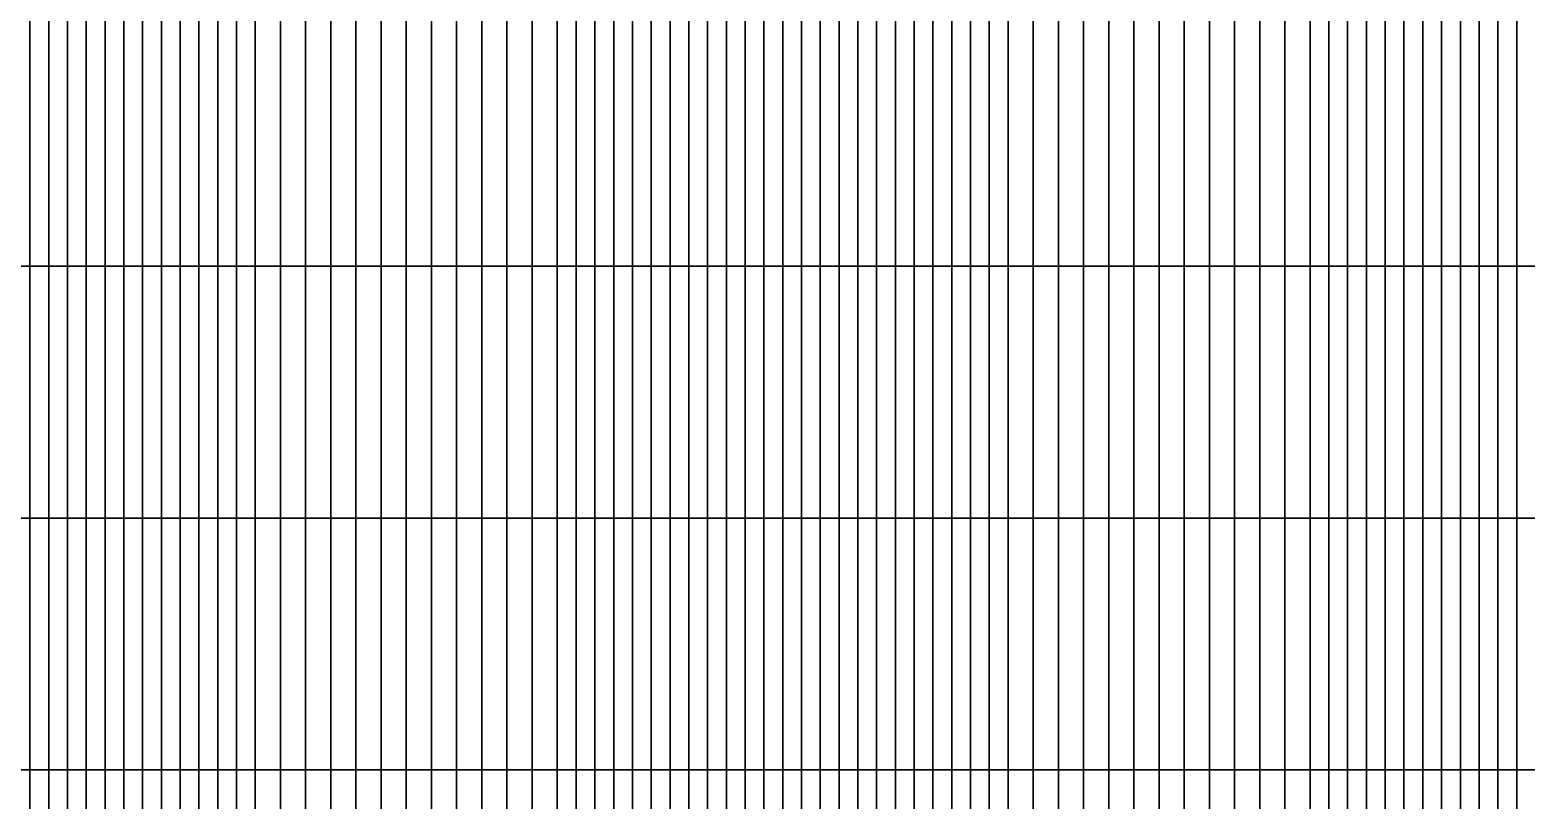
# Model space of a CAD drawing. Header units: inches. Extents: x 1.9 to 26.9, y -20 to 0.
# Drawn here: x 6.93 to 16.84, y -10.2 to -5.1 of the extents above; entities that cross this region are included whole.
import ezdxf

# ---------------------------------------------------------------- set-up
doc = ezdxf.new("R2010")
doc.units = ezdxf.units.IN
doc.header["$MEASUREMENT"] = 0
doc.layers.add('Beam', color=2, linetype='Continuous')
doc.layers.add('Plat', color=1, linetype='Continuous')

msp = doc.modelspace()

# ---------------------------------------------------------------- linework, layer by layer
at = {"layer": 'Beam', "extrusion": (0, -1, -2e-16)}
for p, q in [((6.9301, 0, 1.9428), (6.9301, -20, 1.9428)), ((11.9146, 0, 1.9428), (11.9146, -20, 1.9428))]:
    msp.add_line(p, q, dxfattribs=at)
at = {"layer": 'Plat'}
for points in [[(6.9301, -6.6667, 1.9428), (6.8057, -6.6667, 2.0267), (6.8057, -5, 2.0267), (6.9301, -5, 1.9428)], [(6.9301, -6.6667, 1.9428), (6.9301, -5, 1.9428), (7.0544, -5, 2.0267), (7.0544, -6.6667, 2.0267)], [(7.1788, -6.6667, 2.1106), (7.0544, -6.6667, 2.0267), (7.0544, -5, 2.0267), (7.1788, -5, 2.1106)], [(7.1788, -6.6667, 2.1106), (7.1788, -5, 2.1106), (7.3031, -5, 2.1945), (7.3031, -6.6667, 2.1945)], [(7.4275, -6.6667, 2.2783), (7.3031, -6.6667, 2.1945), (7.3031, -5, 2.1945), (7.4275, -5, 2.2783)], [(7.4275, -6.6667, 2.2783), (7.4275, -5, 2.2783), (7.5518, -5, 2.3622), (7.5518, -6.6667, 2.3622)], [(7.6762, -6.6667, 2.4461), (7.5518, -6.6667, 2.3622), (7.5518, -5, 2.3622), (7.6762, -5, 2.4461)], [(7.6762, -6.6667, 2.4461), (7.6762, -5, 2.4461), (7.8006, -5, 2.53), (7.8006, -6.6667, 2.53)], [(7.9249, -6.6667, 2.6139), (7.8006, -6.6667, 2.53), (7.8006, -5, 2.53), (7.9249, -5, 2.6139)], [(7.9249, -6.6667, 2.6139), (7.9249, -5, 2.6139), (8.0493, -5, 2.6977), (8.0493, -6.6667, 2.6977)], [(8.1736, -6.6667, 2.7816), (8.0493, -6.6667, 2.6977), (8.0493, -5, 2.6977), (8.1736, -5, 2.7816)], [(8.1736, -6.6667, 2.7816), (8.1736, -5, 2.7816), (8.298, -5, 2.8655), (8.298, -6.6667, 2.8655)], [(8.4223, -6.6667, 2.9494), (8.298, -6.6667, 2.8655), (8.298, -5, 2.8655), (8.4223, -5, 2.9494)], [(8.4223, -6.6667, 2.9494), (8.4223, -5, 2.9494), (8.589, -5, 2.9494), (8.589, -6.6667, 2.9494)], [(8.7557, -6.6667, 2.9494), (8.589, -6.6667, 2.9494), (8.589, -5, 2.9494), (8.7557, -5, 2.9494)], [(8.7557, -6.6667, 2.9494), (8.7557, -5, 2.9494), (8.9223, -5, 2.9494), (8.9223, -6.6667, 2.9494)], [(9.089, -6.6667, 2.9494), (8.9223, -6.6667, 2.9494), (8.9223, -5, 2.9494), (9.089, -5, 2.9494)], [(9.089, -6.6667, 2.9494), (9.089, -5, 2.9494), (9.2557, -5, 2.9494), (9.2557, -6.6667, 2.9494)], [(9.4223, -6.6667, 2.9494), (9.2557, -6.6667, 2.9494), (9.2557, -5, 2.9494), (9.4223, -5, 2.9494)], [(9.4223, -6.6667, 2.9494), (9.4223, -5, 2.9494), (9.589, -5, 2.9494), (9.589, -6.6667, 2.9494)], [(9.7557, -6.6667, 2.9494), (9.589, -6.6667, 2.9494), (9.589, -5, 2.9494), (9.7557, -5, 2.9494)], [(9.7557, -6.6667, 2.9494), (9.7557, -5, 2.9494), (9.9223, -5, 2.9494), (9.9223, -6.6667, 2.9494)], [(10.089, -6.6667, 2.9494), (9.9223, -6.6667, 2.9494), (9.9223, -5, 2.9494), (10.089, -5, 2.9494)], [(10.089, -6.6667, 2.9494), (10.089, -5, 2.9494), (10.2557, -5, 2.9494), (10.2557, -6.6667, 2.9494)], [(10.4223, -6.6667, 2.9494), (10.2557, -6.6667, 2.9494), (10.2557, -5, 2.9494), (10.4223, -5, 2.9494)], [(10.4223, -6.6667, 2.9494), (10.4223, -5, 2.9494), (10.5467, -5, 2.8655), (10.5467, -6.6667, 2.8655)], [(10.671, -6.6667, 2.7816), (10.5467, -6.6667, 2.8655), (10.5467, -5, 2.8655), (10.671, -5, 2.7816)], [(10.671, -6.6667, 2.7816), (10.671, -5, 2.7816), (10.7954, -5, 2.6977), (10.7954, -6.6667, 2.6977)], [(10.9198, -6.6667, 2.6139), (10.7954, -6.6667, 2.6977), (10.7954, -5, 2.6977), (10.9198, -5, 2.6139)], [(10.9198, -6.6667, 2.6139), (10.9198, -5, 2.6139), (11.0441, -5, 2.53), (11.0441, -6.6667, 2.53)], [(11.1685, -6.6667, 2.4461), (11.0441, -6.6667, 2.53), (11.0441, -5, 2.53), (11.1685, -5, 2.4461)], [(11.1685, -6.6667, 2.4461), (11.1685, -5, 2.4461), (11.2928, -5, 2.3622), (11.2928, -6.6667, 2.3622)], [(11.4172, -6.6667, 2.2783), (11.2928, -6.6667, 2.3622), (11.2928, -5, 2.3622), (11.4172, -5, 2.2783)], [(11.4172, -6.6667, 2.2783), (11.4172, -5, 2.2783), (11.5415, -5, 2.1945), (11.5415, -6.6667, 2.1945)], [(11.6659, -6.6667, 2.1106), (11.5415, -6.6667, 2.1945), (11.5415, -5, 2.1945), (11.6659, -5, 2.1106)], [(11.6659, -6.6667, 2.1106), (11.6659, -5, 2.1106), (11.7902, -5, 2.0267), (11.7902, -6.6667, 2.0267)], [(11.9146, -6.6667, 1.9428), (11.7902, -6.6667, 2.0267), (11.7902, -5, 2.0267), (11.9146, -5, 1.9428)], [(11.9146, -6.6667, 1.9428), (11.9146, -5, 1.9428), (12.039, -5, 2.0267), (12.039, -6.6667, 2.0267)], [(12.1633, -6.6667, 2.1106), (12.039, -6.6667, 2.0267), (12.039, -5, 2.0267), (12.1633, -5, 2.1106)], [(12.1633, -6.6667, 2.1106), (12.1633, -5, 2.1106), (12.2877, -5, 2.1945), (12.2877, -6.6667, 2.1945)], [(12.412, -6.6667, 2.2783), (12.2877, -6.6667, 2.1945), (12.2877, -5, 2.1945), (12.412, -5, 2.2783)], [(12.412, -6.6667, 2.2783), (12.412, -5, 2.2783), (12.5364, -5, 2.3622), (12.5364, -6.6667, 2.3622)], [(12.6607, -6.6667, 2.4461), (12.5364, -6.6667, 2.3622), (12.5364, -5, 2.3622), (12.6607, -5, 2.4461)], [(12.6607, -6.6667, 2.4461), (12.6607, -5, 2.4461), (12.7851, -5, 2.53), (12.7851, -6.6667, 2.53)], [(12.9094, -6.6667, 2.6139), (12.7851, -6.6667, 2.53), (12.7851, -5, 2.53), (12.9094, -5, 2.6139)], [(12.9094, -6.6667, 2.6139), (12.9094, -5, 2.6139), (13.0338, -5, 2.6977), (13.0338, -6.6667, 2.6977)], [(13.1582, -6.6667, 2.7816), (13.0338, -6.6667, 2.6977), (13.0338, -5, 2.6977), (13.1582, -5, 2.7816)], [(13.1582, -6.6667, 2.7816), (13.1582, -5, 2.7816), (13.2825, -5, 2.8655), (13.2825, -6.6667, 2.8655)], [(13.4069, -6.6667, 2.9494), (13.2825, -6.6667, 2.8655), (13.2825, -5, 2.8655), (13.4069, -5, 2.9494)], [(13.4069, -6.6667, 2.9494), (13.4069, -5, 2.9494), (13.5735, -5, 2.9494), (13.5735, -6.6667, 2.9494)], [(13.7402, -6.6667, 2.9494), (13.5735, -6.6667, 2.9494), (13.5735, -5, 2.9494), (13.7402, -5, 2.9494)], [(13.7402, -6.6667, 2.9494), (13.7402, -5, 2.9494), (13.9069, -5, 2.9494), (13.9069, -6.6667, 2.9494)], [(14.0735, -6.6667, 2.9494), (13.9069, -6.6667, 2.9494), (13.9069, -5, 2.9494), (14.0735, -5, 2.9494)], [(14.0735, -6.6667, 2.9494), (14.0735, -5, 2.9494), (14.2402, -5, 2.9494), (14.2402, -6.6667, 2.9494)], [(14.4069, -6.6667, 2.9494), (14.2402, -6.6667, 2.9494), (14.2402, -5, 2.9494), (14.4069, -5, 2.9494)], [(14.4069, -6.6667, 2.9494), (14.4069, -5, 2.9494), (14.5735, -5, 2.9494), (14.5735, -6.6667, 2.9494)], [(14.7402, -6.6667, 2.9494), (14.5735, -6.6667, 2.9494), (14.5735, -5, 2.9494), (14.7402, -5, 2.9494)], [(14.7402, -6.6667, 2.9494), (14.7402, -5, 2.9494), (14.9069, -5, 2.9494), (14.9069, -6.6667, 2.9494)], [(15.0735, -6.6667, 2.9494), (14.9069, -6.6667, 2.9494), (14.9069, -5, 2.9494), (15.0735, -5, 2.9494)], [(15.0735, -6.6667, 2.9494), (15.0735, -5, 2.9494), (15.2402, -5, 2.9494), (15.2402, -6.6667, 2.9494)], [(15.4069, -6.6667, 2.9494), (15.2402, -6.6667, 2.9494), (15.2402, -5, 2.9494), (15.4069, -5, 2.9494)], [(15.4069, -6.6667, 2.9494), (15.4069, -5, 2.9494), (15.5312, -5, 2.8655), (15.5312, -6.6667, 2.8655)], [(15.6556, -6.6667, 2.7816), (15.5312, -6.6667, 2.8655), (15.5312, -5, 2.8655), (15.6556, -5, 2.7816)], [(15.6556, -6.6667, 2.7816), (15.6556, -5, 2.7816), (15.7799, -5, 2.6977), (15.7799, -6.6667, 2.6977)], [(15.9043, -6.6667, 2.6139), (15.7799, -6.6667, 2.6977), (15.7799, -5, 2.6977), (15.9043, -5, 2.6139)], [(15.9043, -6.6667, 2.6139), (15.9043, -5, 2.6139), (16.0286, -5, 2.53), (16.0286, -6.6667, 2.53)], [(16.153, -6.6667, 2.4461), (16.0286, -6.6667, 2.53), (16.0286, -5, 2.53), (16.153, -5, 2.4461)], [(16.153, -6.6667, 2.4461), (16.153, -5, 2.4461), (16.2774, -5, 2.3622), (16.2774, -6.6667, 2.3622)], [(16.4017, -6.6667, 2.2783), (16.2774, -6.6667, 2.3622), (16.2774, -5, 2.3622), (16.4017, -5, 2.2783)], [(16.4017, -6.6667, 2.2783), (16.4017, -5, 2.2783), (16.5261, -5, 2.1945), (16.5261, -6.6667, 2.1945)], [(16.6504, -6.6667, 2.1106), (16.5261, -6.6667, 2.1945), (16.5261, -5, 2.1945), (16.6504, -5, 2.1106)], [(16.6504, -6.6667, 2.1106), (16.6504, -5, 2.1106), (16.7748, -5, 2.0267), (16.7748, -6.6667, 2.0267)], [(16.8991, -6.6667, 1.9428), (16.7748, -6.6667, 2.0267), (16.7748, -5, 2.0267), (16.8991, -5, 1.9428)], [(6.9301, -6.6667, 1.9428), (6.9301, -8.3333, 1.9428), (6.8057, -8.3333, 2.0267), (6.8057, -6.6667, 2.0267)], [(6.9301, -6.6667, 1.9428), (7.0544, -6.6667, 2.0267), (7.0544, -8.3333, 2.0267), (6.9301, -8.3333, 1.9428)], [(7.1788, -6.6667, 2.1106), (7.1788, -8.3333, 2.1106), (7.0544, -8.3333, 2.0267), (7.0544, -6.6667, 2.0267)], [(7.1788, -6.6667, 2.1106), (7.3031, -6.6667, 2.1945), (7.3031, -8.3333, 2.1945), (7.1788, -8.3333, 2.1106)], [(7.4275, -6.6667, 2.2783), (7.4275, -8.3333, 2.2783), (7.3031, -8.3333, 2.1945), (7.3031, -6.6667, 2.1945)], [(7.4275, -6.6667, 2.2783), (7.5518, -6.6667, 2.3622), (7.5518, -8.3333, 2.3622), (7.4275, -8.3333, 2.2783)], [(7.6762, -6.6667, 2.4461), (7.6762, -8.3333, 2.4461), (7.5518, -8.3333, 2.3622), (7.5518, -6.6667, 2.3622)], [(7.6762, -6.6667, 2.4461), (7.8006, -6.6667, 2.53), (7.8006, -8.3333, 2.53), (7.6762, -8.3333, 2.4461)], [(7.9249, -6.6667, 2.6139), (7.9249, -8.3333, 2.6139), (7.8006, -8.3333, 2.53), (7.8006, -6.6667, 2.53)], [(7.9249, -6.6667, 2.6139), (8.0493, -6.6667, 2.6977), (8.0493, -8.3333, 2.6977), (7.9249, -8.3333, 2.6139)], [(8.1736, -6.6667, 2.7816), (8.1736, -8.3333, 2.7816), (8.0493, -8.3333, 2.6977), (8.0493, -6.6667, 2.6977)], [(8.1736, -6.6667, 2.7816), (8.298, -6.6667, 2.8655), (8.298, -8.3333, 2.8655), (8.1736, -8.3333, 2.7816)], [(8.4223, -6.6667, 2.9494), (8.4223, -8.3333, 2.9494), (8.298, -8.3333, 2.8655), (8.298, -6.6667, 2.8655)], [(8.4223, -6.6667, 2.9494), (8.589, -6.6667, 2.9494), (8.589, -8.3333, 2.9494), (8.4223, -8.3333, 2.9494)], [(8.7557, -6.6667, 2.9494), (8.7557, -8.3333, 2.9494), (8.589, -8.3333, 2.9494), (8.589, -6.6667, 2.9494)], [(8.7557, -6.6667, 2.9494), (8.9223, -6.6667, 2.9494), (8.9223, -8.3333, 2.9494), (8.7557, -8.3333, 2.9494)], [(9.089, -6.6667, 2.9494), (9.089, -8.3333, 2.9494), (8.9223, -8.3333, 2.9494), (8.9223, -6.6667, 2.9494)], [(9.089, -6.6667, 2.9494), (9.2557, -6.6667, 2.9494), (9.2557, -8.3333, 2.9494), (9.089, -8.3333, 2.9494)], [(9.4223, -6.6667, 2.9494), (9.4223, -8.3333, 2.9494), (9.2557, -8.3333, 2.9494), (9.2557, -6.6667, 2.9494)], [(9.4223, -6.6667, 2.9494), (9.589, -6.6667, 2.9494), (9.589, -8.3333, 2.9494), (9.4223, -8.3333, 2.9494)], [(9.7557, -6.6667, 2.9494), (9.7557, -8.3333, 2.9494), (9.589, -8.3333, 2.9494), (9.589, -6.6667, 2.9494)], [(9.7557, -6.6667, 2.9494), (9.9223, -6.6667, 2.9494), (9.9223, -8.3333, 2.9494), (9.7557, -8.3333, 2.9494)], [(10.089, -6.6667, 2.9494), (10.089, -8.3333, 2.9494), (9.9223, -8.3333, 2.9494), (9.9223, -6.6667, 2.9494)], [(10.089, -6.6667, 2.9494), (10.2557, -6.6667, 2.9494), (10.2557, -8.3333, 2.9494), (10.089, -8.3333, 2.9494)], [(10.4223, -6.6667, 2.9494), (10.4223, -8.3333, 2.9494), (10.2557, -8.3333, 2.9494), (10.2557, -6.6667, 2.9494)], [(10.4223, -6.6667, 2.9494), (10.5467, -6.6667, 2.8655), (10.5467, -8.3333, 2.8655), (10.4223, -8.3333, 2.9494)], [(10.671, -6.6667, 2.7816), (10.671, -8.3333, 2.7816), (10.5467, -8.3333, 2.8655), (10.5467, -6.6667, 2.8655)], [(10.671, -6.6667, 2.7816), (10.7954, -6.6667, 2.6977), (10.7954, -8.3333, 2.6977), (10.671, -8.3333, 2.7816)], [(10.9198, -6.6667, 2.6139), (10.9198, -8.3333, 2.6139), (10.7954, -8.3333, 2.6977), (10.7954, -6.6667, 2.6977)], [(10.9198, -6.6667, 2.6139), (11.0441, -6.6667, 2.53), (11.0441, -8.3333, 2.53), (10.9198, -8.3333, 2.6139)], [(11.1685, -6.6667, 2.4461), (11.1685, -8.3333, 2.4461), (11.0441, -8.3333, 2.53), (11.0441, -6.6667, 2.53)], [(11.1685, -6.6667, 2.4461), (11.2928, -6.6667, 2.3622), (11.2928, -8.3333, 2.3622), (11.1685, -8.3333, 2.4461)], [(11.4172, -6.6667, 2.2783), (11.4172, -8.3333, 2.2783), (11.2928, -8.3333, 2.3622), (11.2928, -6.6667, 2.3622)], [(11.4172, -6.6667, 2.2783), (11.5415, -6.6667, 2.1945), (11.5415, -8.3333, 2.1945), (11.4172, -8.3333, 2.2783)], [(11.6659, -6.6667, 2.1106), (11.6659, -8.3333, 2.1106), (11.5415, -8.3333, 2.1945), (11.5415, -6.6667, 2.1945)], [(11.6659, -6.6667, 2.1106), (11.7902, -6.6667, 2.0267), (11.7902, -8.3333, 2.0267), (11.6659, -8.3333, 2.1106)], [(11.9146, -6.6667, 1.9428), (11.9146, -8.3333, 1.9428), (11.7902, -8.3333, 2.0267), (11.7902, -6.6667, 2.0267)], [(11.9146, -6.6667, 1.9428), (12.039, -6.6667, 2.0267), (12.039, -8.3333, 2.0267), (11.9146, -8.3333, 1.9428)], [(12.1633, -6.6667, 2.1106), (12.1633, -8.3333, 2.1106), (12.039, -8.3333, 2.0267), (12.039, -6.6667, 2.0267)], [(12.1633, -6.6667, 2.1106), (12.2877, -6.6667, 2.1945), (12.2877, -8.3333, 2.1945), (12.1633, -8.3333, 2.1106)], [(12.412, -6.6667, 2.2783), (12.412, -8.3333, 2.2783), (12.2877, -8.3333, 2.1945), (12.2877, -6.6667, 2.1945)], [(12.412, -6.6667, 2.2783), (12.5364, -6.6667, 2.3622), (12.5364, -8.3333, 2.3622), (12.412, -8.3333, 2.2783)], [(12.6607, -6.6667, 2.4461), (12.6607, -8.3333, 2.4461), (12.5364, -8.3333, 2.3622), (12.5364, -6.6667, 2.3622)], [(12.6607, -6.6667, 2.4461), (12.7851, -6.6667, 2.53), (12.7851, -8.3333, 2.53), (12.6607, -8.3333, 2.4461)], [(12.9094, -6.6667, 2.6139), (12.9094, -8.3333, 2.6139), (12.7851, -8.3333, 2.53), (12.7851, -6.6667, 2.53)], [(12.9094, -6.6667, 2.6139), (13.0338, -6.6667, 2.6977), (13.0338, -8.3333, 2.6977), (12.9094, -8.3333, 2.6139)], [(13.1582, -6.6667, 2.7816), (13.1582, -8.3333, 2.7816), (13.0338, -8.3333, 2.6977), (13.0338, -6.6667, 2.6977)], [(13.1582, -6.6667, 2.7816), (13.2825, -6.6667, 2.8655), (13.2825, -8.3333, 2.8655), (13.1582, -8.3333, 2.7816)], [(13.4069, -6.6667, 2.9494), (13.4069, -8.3333, 2.9494), (13.2825, -8.3333, 2.8655), (13.2825, -6.6667, 2.8655)], [(13.4069, -6.6667, 2.9494), (13.5735, -6.6667, 2.9494), (13.5735, -8.3333, 2.9494), (13.4069, -8.3333, 2.9494)], [(13.7402, -6.6667, 2.9494), (13.7402, -8.3333, 2.9494), (13.5735, -8.3333, 2.9494), (13.5735, -6.6667, 2.9494)], [(13.7402, -6.6667, 2.9494), (13.9069, -6.6667, 2.9494), (13.9069, -8.3333, 2.9494), (13.7402, -8.3333, 2.9494)], [(14.0735, -6.6667, 2.9494), (14.0735, -8.3333, 2.9494), (13.9069, -8.3333, 2.9494), (13.9069, -6.6667, 2.9494)], [(14.0735, -6.6667, 2.9494), (14.2402, -6.6667, 2.9494), (14.2402, -8.3333, 2.9494), (14.0735, -8.3333, 2.9494)], [(14.4069, -6.6667, 2.9494), (14.4069, -8.3333, 2.9494), (14.2402, -8.3333, 2.9494), (14.2402, -6.6667, 2.9494)], [(14.4069, -6.6667, 2.9494), (14.5735, -6.6667, 2.9494), (14.5735, -8.3333, 2.9494), (14.4069, -8.3333, 2.9494)], [(14.7402, -6.6667, 2.9494), (14.7402, -8.3333, 2.9494), (14.5735, -8.3333, 2.9494), (14.5735, -6.6667, 2.9494)], [(14.7402, -6.6667, 2.9494), (14.9069, -6.6667, 2.9494), (14.9069, -8.3333, 2.9494), (14.7402, -8.3333, 2.9494)], [(15.0735, -6.6667, 2.9494), (15.0735, -8.3333, 2.9494), (14.9069, -8.3333, 2.9494), (14.9069, -6.6667, 2.9494)], [(15.0735, -6.6667, 2.9494), (15.2402, -6.6667, 2.9494), (15.2402, -8.3333, 2.9494), (15.0735, -8.3333, 2.9494)], [(15.4069, -6.6667, 2.9494), (15.4069, -8.3333, 2.9494), (15.2402, -8.3333, 2.9494), (15.2402, -6.6667, 2.9494)], [(15.4069, -6.6667, 2.9494), (15.5312, -6.6667, 2.8655), (15.5312, -8.3333, 2.8655), (15.4069, -8.3333, 2.9494)], [(15.6556, -6.6667, 2.7816), (15.6556, -8.3333, 2.7816), (15.5312, -8.3333, 2.8655), (15.5312, -6.6667, 2.8655)], [(15.6556, -6.6667, 2.7816), (15.7799, -6.6667, 2.6977), (15.7799, -8.3333, 2.6977), (15.6556, -8.3333, 2.7816)], [(15.9043, -6.6667, 2.6139), (15.9043, -8.3333, 2.6139), (15.7799, -8.3333, 2.6977), (15.7799, -6.6667, 2.6977)], [(15.9043, -6.6667, 2.6139), (16.0286, -6.6667, 2.53), (16.0286, -8.3333, 2.53), (15.9043, -8.3333, 2.6139)], [(16.153, -6.6667, 2.4461), (16.153, -8.3333, 2.4461), (16.0286, -8.3333, 2.53), (16.0286, -6.6667, 2.53)], [(16.153, -6.6667, 2.4461), (16.2774, -6.6667, 2.3622), (16.2774, -8.3333, 2.3622), (16.153, -8.3333, 2.4461)], [(16.4017, -6.6667, 2.2783), (16.4017, -8.3333, 2.2783), (16.2774, -8.3333, 2.3622), (16.2774, -6.6667, 2.3622)], [(16.4017, -6.6667, 2.2783), (16.5261, -6.6667, 2.1945), (16.5261, -8.3333, 2.1945), (16.4017, -8.3333, 2.2783)], [(16.6504, -6.6667, 2.1106), (16.6504, -8.3333, 2.1106), (16.5261, -8.3333, 2.1945), (16.5261, -6.6667, 2.1945)], [(16.6504, -6.6667, 2.1106), (16.7748, -6.6667, 2.0267), (16.7748, -8.3333, 2.0267), (16.6504, -8.3333, 2.1106)], [(16.8991, -6.6667, 1.9428), (16.8991, -8.3333, 1.9428), (16.7748, -8.3333, 2.0267), (16.7748, -6.6667, 2.0267)], [(6.9301, -10, 1.9428), (6.8057, -10, 2.0267), (6.8057, -8.3333, 2.0267), (6.9301, -8.3333, 1.9428)], [(6.9301, -10, 1.9428), (6.9301, -8.3333, 1.9428), (7.0544, -8.3333, 2.0267), (7.0544, -10, 2.0267)], [(7.1788, -10, 2.1106), (7.0544, -10, 2.0267), (7.0544, -8.3333, 2.0267), (7.1788, -8.3333, 2.1106)], [(7.1788, -10, 2.1106), (7.1788, -8.3333, 2.1106), (7.3031, -8.3333, 2.1945), (7.3031, -10, 2.1945)], [(7.4275, -10, 2.2783), (7.3031, -10, 2.1945), (7.3031, -8.3333, 2.1945), (7.4275, -8.3333, 2.2783)], [(7.4275, -10, 2.2783), (7.4275, -8.3333, 2.2783), (7.5518, -8.3333, 2.3622), (7.5518, -10, 2.3622)], [(7.6762, -10, 2.4461), (7.5518, -10, 2.3622), (7.5518, -8.3333, 2.3622), (7.6762, -8.3333, 2.4461)], [(7.6762, -10, 2.4461), (7.6762, -8.3333, 2.4461), (7.8006, -8.3333, 2.53), (7.8006, -10, 2.53)], [(7.9249, -10, 2.6139), (7.8006, -10, 2.53), (7.8006, -8.3333, 2.53), (7.9249, -8.3333, 2.6139)], [(7.9249, -10, 2.6139), (7.9249, -8.3333, 2.6139), (8.0493, -8.3333, 2.6977), (8.0493, -10, 2.6977)], [(8.1736, -10, 2.7816), (8.0493, -10, 2.6977), (8.0493, -8.3333, 2.6977), (8.1736, -8.3333, 2.7816)], [(8.1736, -10, 2.7816), (8.1736, -8.3333, 2.7816), (8.298, -8.3333, 2.8655), (8.298, -10, 2.8655)], [(8.4223, -10, 2.9494), (8.298, -10, 2.8655), (8.298, -8.3333, 2.8655), (8.4223, -8.3333, 2.9494)], [(8.4223, -10, 2.9494), (8.4223, -8.3333, 2.9494), (8.589, -8.3333, 2.9494), (8.589, -10, 2.9494)], [(8.7557, -10, 2.9494), (8.589, -10, 2.9494), (8.589, -8.3333, 2.9494), (8.7557, -8.3333, 2.9494)], [(8.7557, -10, 2.9494), (8.7557, -8.3333, 2.9494), (8.9223, -8.3333, 2.9494), (8.9223, -10, 2.9494)], [(9.089, -10, 2.9494), (8.9223, -10, 2.9494), (8.9223, -8.3333, 2.9494), (9.089, -8.3333, 2.9494)], [(9.089, -10, 2.9494), (9.089, -8.3333, 2.9494), (9.2557, -8.3333, 2.9494), (9.2557, -10, 2.9494)], [(9.4223, -10, 2.9494), (9.2557, -10, 2.9494), (9.2557, -8.3333, 2.9494), (9.4223, -8.3333, 2.9494)], [(9.4223, -10, 2.9494), (9.4223, -8.3333, 2.9494), (9.589, -8.3333, 2.9494), (9.589, -10, 2.9494)], [(9.7557, -10, 2.9494), (9.589, -10, 2.9494), (9.589, -8.3333, 2.9494), (9.7557, -8.3333, 2.9494)], [(9.7557, -10, 2.9494), (9.7557, -8.3333, 2.9494), (9.9223, -8.3333, 2.9494), (9.9223, -10, 2.9494)], [(10.089, -10, 2.9494), (9.9223, -10, 2.9494), (9.9223, -8.3333, 2.9494), (10.089, -8.3333, 2.9494)], [(10.089, -10, 2.9494), (10.089, -8.3333, 2.9494), (10.2557, -8.3333, 2.9494), (10.2557, -10, 2.9494)], [(10.4223, -10, 2.9494), (10.2557, -10, 2.9494), (10.2557, -8.3333, 2.9494), (10.4223, -8.3333, 2.9494)], [(10.4223, -10, 2.9494), (10.4223, -8.3333, 2.9494), (10.5467, -8.3333, 2.8655), (10.5467, -10, 2.8655)], [(10.671, -10, 2.7816), (10.5467, -10, 2.8655), (10.5467, -8.3333, 2.8655), (10.671, -8.3333, 2.7816)], [(10.671, -10, 2.7816), (10.671, -8.3333, 2.7816), (10.7954, -8.3333, 2.6977), (10.7954, -10, 2.6977)], [(10.9198, -10, 2.6139), (10.7954, -10, 2.6977), (10.7954, -8.3333, 2.6977), (10.9198, -8.3333, 2.6139)], [(10.9198, -10, 2.6139), (10.9198, -8.3333, 2.6139), (11.0441, -8.3333, 2.53), (11.0441, -10, 2.53)], [(11.1685, -10, 2.4461), (11.0441, -10, 2.53), (11.0441, -8.3333, 2.53), (11.1685, -8.3333, 2.4461)], [(11.1685, -10, 2.4461), (11.1685, -8.3333, 2.4461), (11.2928, -8.3333, 2.3622), (11.2928, -10, 2.3622)], [(11.4172, -10, 2.2783), (11.2928, -10, 2.3622), (11.2928, -8.3333, 2.3622), (11.4172, -8.3333, 2.2783)], [(11.4172, -10, 2.2783), (11.4172, -8.3333, 2.2783), (11.5415, -8.3333, 2.1945), (11.5415, -10, 2.1945)], [(11.6659, -10, 2.1106), (11.5415, -10, 2.1945), (11.5415, -8.3333, 2.1945), (11.6659, -8.3333, 2.1106)], [(11.6659, -10, 2.1106), (11.6659, -8.3333, 2.1106), (11.7902, -8.3333, 2.0267), (11.7902, -10, 2.0267)], [(11.9146, -10, 1.9428), (11.7902, -10, 2.0267), (11.7902, -8.3333, 2.0267), (11.9146, -8.3333, 1.9428)], [(11.9146, -10, 1.9428), (11.9146, -8.3333, 1.9428), (12.039, -8.3333, 2.0267), (12.039, -10, 2.0267)], [(12.1633, -10, 2.1106), (12.039, -10, 2.0267), (12.039, -8.3333, 2.0267), (12.1633, -8.3333, 2.1106)], [(12.1633, -10, 2.1106), (12.1633, -8.3333, 2.1106), (12.2877, -8.3333, 2.1945), (12.2877, -10, 2.1945)], [(12.412, -10, 2.2783), (12.2877, -10, 2.1945), (12.2877, -8.3333, 2.1945), (12.412, -8.3333, 2.2783)], [(12.412, -10, 2.2783), (12.412, -8.3333, 2.2783), (12.5364, -8.3333, 2.3622), (12.5364, -10, 2.3622)], [(12.6607, -10, 2.4461), (12.5364, -10, 2.3622), (12.5364, -8.3333, 2.3622), (12.6607, -8.3333, 2.4461)], [(12.6607, -10, 2.4461), (12.6607, -8.3333, 2.4461), (12.7851, -8.3333, 2.53), (12.7851, -10, 2.53)], [(12.9094, -10, 2.6139), (12.7851, -10, 2.53), (12.7851, -8.3333, 2.53), (12.9094, -8.3333, 2.6139)], [(12.9094, -10, 2.6139), (12.9094, -8.3333, 2.6139), (13.0338, -8.3333, 2.6977), (13.0338, -10, 2.6977)], [(13.1582, -10, 2.7816), (13.0338, -10, 2.6977), (13.0338, -8.3333, 2.6977), (13.1582, -8.3333, 2.7816)], [(13.1582, -10, 2.7816), (13.1582, -8.3333, 2.7816), (13.2825, -8.3333, 2.8655), (13.2825, -10, 2.8655)], [(13.4069, -10, 2.9494), (13.2825, -10, 2.8655), (13.2825, -8.3333, 2.8655), (13.4069, -8.3333, 2.9494)], [(13.4069, -10, 2.9494), (13.4069, -8.3333, 2.9494), (13.5735, -8.3333, 2.9494), (13.5735, -10, 2.9494)], [(13.7402, -10, 2.9494), (13.5735, -10, 2.9494), (13.5735, -8.3333, 2.9494), (13.7402, -8.3333, 2.9494)], [(13.7402, -10, 2.9494), (13.7402, -8.3333, 2.9494), (13.9069, -8.3333, 2.9494), (13.9069, -10, 2.9494)], [(14.0735, -10, 2.9494), (13.9069, -10, 2.9494), (13.9069, -8.3333, 2.9494), (14.0735, -8.3333, 2.9494)], [(14.0735, -10, 2.9494), (14.0735, -8.3333, 2.9494), (14.2402, -8.3333, 2.9494), (14.2402, -10, 2.9494)], [(14.4069, -10, 2.9494), (14.2402, -10, 2.9494), (14.2402, -8.3333, 2.9494), (14.4069, -8.3333, 2.9494)], [(14.4069, -10, 2.9494), (14.4069, -8.3333, 2.9494), (14.5735, -8.3333, 2.9494), (14.5735, -10, 2.9494)], [(14.7402, -10, 2.9494), (14.5735, -10, 2.9494), (14.5735, -8.3333, 2.9494), (14.7402, -8.3333, 2.9494)], [(14.7402, -10, 2.9494), (14.7402, -8.3333, 2.9494), (14.9069, -8.3333, 2.9494), (14.9069, -10, 2.9494)], [(15.0735, -10, 2.9494), (14.9069, -10, 2.9494), (14.9069, -8.3333, 2.9494), (15.0735, -8.3333, 2.9494)], [(15.0735, -10, 2.9494), (15.0735, -8.3333, 2.9494), (15.2402, -8.3333, 2.9494), (15.2402, -10, 2.9494)], [(15.4069, -10, 2.9494), (15.2402, -10, 2.9494), (15.2402, -8.3333, 2.9494), (15.4069, -8.3333, 2.9494)], [(15.4069, -10, 2.9494), (15.4069, -8.3333, 2.9494), (15.5312, -8.3333, 2.8655), (15.5312, -10, 2.8655)], [(15.6556, -10, 2.7816), (15.5312, -10, 2.8655), (15.5312, -8.3333, 2.8655), (15.6556, -8.3333, 2.7816)], [(15.6556, -10, 2.7816), (15.6556, -8.3333, 2.7816), (15.7799, -8.3333, 2.6977), (15.7799, -10, 2.6977)], [(15.9043, -10, 2.6139), (15.7799, -10, 2.6977), (15.7799, -8.3333, 2.6977), (15.9043, -8.3333, 2.6139)], [(15.9043, -10, 2.6139), (15.9043, -8.3333, 2.6139), (16.0286, -8.3333, 2.53), (16.0286, -10, 2.53)], [(16.153, -10, 2.4461), (16.0286, -10, 2.53), (16.0286, -8.3333, 2.53), (16.153, -8.3333, 2.4461)], [(16.153, -10, 2.4461), (16.153, -8.3333, 2.4461), (16.2774, -8.3333, 2.3622), (16.2774, -10, 2.3622)], [(16.4017, -10, 2.2783), (16.2774, -10, 2.3622), (16.2774, -8.3333, 2.3622), (16.4017, -8.3333, 2.2783)], [(16.4017, -10, 2.2783), (16.4017, -8.3333, 2.2783), (16.5261, -8.3333, 2.1945), (16.5261, -10, 2.1945)], [(16.6504, -10, 2.1106), (16.5261, -10, 2.1945), (16.5261, -8.3333, 2.1945), (16.6504, -8.3333, 2.1106)], [(16.6504, -10, 2.1106), (16.6504, -8.3333, 2.1106), (16.7748, -8.3333, 2.0267), (16.7748, -10, 2.0267)], [(16.8991, -10, 1.9428), (16.7748, -10, 2.0267), (16.7748, -8.3333, 2.0267), (16.8991, -8.3333, 1.9428)], [(6.9301, -10, 1.9428), (6.9301, -11.6667, 1.9428), (6.8057, -11.6667, 2.0267), (6.8057, -10, 2.0267)], [(6.9301, -10, 1.9428), (7.0544, -10, 2.0267), (7.0544, -11.6667, 2.0267), (6.9301, -11.6667, 1.9428)], [(7.1788, -10, 2.1106), (7.1788, -11.6667, 2.1106), (7.0544, -11.6667, 2.0267), (7.0544, -10, 2.0267)], [(7.1788, -10, 2.1106), (7.3031, -10, 2.1945), (7.3031, -11.6667, 2.1945), (7.1788, -11.6667, 2.1106)], [(7.4275, -10, 2.2783), (7.4275, -11.6667, 2.2783), (7.3031, -11.6667, 2.1945), (7.3031, -10, 2.1945)], [(7.4275, -10, 2.2783), (7.5518, -10, 2.3622), (7.5518, -11.6667, 2.3622), (7.4275, -11.6667, 2.2783)], [(7.6762, -10, 2.4461), (7.6762, -11.6667, 2.4461), (7.5518, -11.6667, 2.3622), (7.5518, -10, 2.3622)], [(7.6762, -10, 2.4461), (7.8006, -10, 2.53), (7.8006, -11.6667, 2.53), (7.6762, -11.6667, 2.4461)], [(7.9249, -10, 2.6139), (7.9249, -11.6667, 2.6139), (7.8006, -11.6667, 2.53), (7.8006, -10, 2.53)], [(7.9249, -10, 2.6139), (8.0493, -10, 2.6977), (8.0493, -11.6667, 2.6977), (7.9249, -11.6667, 2.6139)], [(8.1736, -10, 2.7816), (8.1736, -11.6667, 2.7816), (8.0493, -11.6667, 2.6977), (8.0493, -10, 2.6977)], [(8.1736, -10, 2.7816), (8.298, -10, 2.8655), (8.298, -11.6667, 2.8655), (8.1736, -11.6667, 2.7816)], [(8.4223, -10, 2.9494), (8.4223, -11.6667, 2.9494), (8.298, -11.6667, 2.8655), (8.298, -10, 2.8655)], [(8.4223, -10, 2.9494), (8.589, -10, 2.9494), (8.589, -11.6667, 2.9494), (8.4223, -11.6667, 2.9494)], [(8.7557, -10, 2.9494), (8.7557, -11.6667, 2.9494), (8.589, -11.6667, 2.9494), (8.589, -10, 2.9494)], [(8.7557, -10, 2.9494), (8.9223, -10, 2.9494), (8.9223, -11.6667, 2.9494), (8.7557, -11.6667, 2.9494)], [(9.089, -10, 2.9494), (9.089, -11.6667, 2.9494), (8.9223, -11.6667, 2.9494), (8.9223, -10, 2.9494)], [(9.089, -10, 2.9494), (9.2557, -10, 2.9494), (9.2557, -11.6667, 2.9494), (9.089, -11.6667, 2.9494)], [(9.4223, -10, 2.9494), (9.4223, -11.6667, 2.9494), (9.2557, -11.6667, 2.9494), (9.2557, -10, 2.9494)], [(9.4223, -10, 2.9494), (9.589, -10, 2.9494), (9.589, -11.6667, 2.9494), (9.4223, -11.6667, 2.9494)], [(9.7557, -10, 2.9494), (9.7557, -11.6667, 2.9494), (9.589, -11.6667, 2.9494), (9.589, -10, 2.9494)], [(9.7557, -10, 2.9494), (9.9223, -10, 2.9494), (9.9223, -11.6667, 2.9494), (9.7557, -11.6667, 2.9494)], [(10.089, -10, 2.9494), (10.089, -11.6667, 2.9494), (9.9223, -11.6667, 2.9494), (9.9223, -10, 2.9494)], [(10.089, -10, 2.9494), (10.2557, -10, 2.9494), (10.2557, -11.6667, 2.9494), (10.089, -11.6667, 2.9494)], [(10.4223, -10, 2.9494), (10.4223, -11.6667, 2.9494), (10.2557, -11.6667, 2.9494), (10.2557, -10, 2.9494)], [(10.4223, -10, 2.9494), (10.5467, -10, 2.8655), (10.5467, -11.6667, 2.8655), (10.4223, -11.6667, 2.9494)], [(10.671, -10, 2.7816), (10.671, -11.6667, 2.7816), (10.5467, -11.6667, 2.8655), (10.5467, -10, 2.8655)], [(10.671, -10, 2.7816), (10.7954, -10, 2.6977), (10.7954, -11.6667, 2.6977), (10.671, -11.6667, 2.7816)], [(10.9198, -10, 2.6139), (10.9198, -11.6667, 2.6139), (10.7954, -11.6667, 2.6977), (10.7954, -10, 2.6977)], [(10.9198, -10, 2.6139), (11.0441, -10, 2.53), (11.0441, -11.6667, 2.53), (10.9198, -11.6667, 2.6139)], [(11.1685, -10, 2.4461), (11.1685, -11.6667, 2.4461), (11.0441, -11.6667, 2.53), (11.0441, -10, 2.53)], [(11.1685, -10, 2.4461), (11.2928, -10, 2.3622), (11.2928, -11.6667, 2.3622), (11.1685, -11.6667, 2.4461)], [(11.4172, -10, 2.2783), (11.4172, -11.6667, 2.2783), (11.2928, -11.6667, 2.3622), (11.2928, -10, 2.3622)], [(11.4172, -10, 2.2783), (11.5415, -10, 2.1945), (11.5415, -11.6667, 2.1945), (11.4172, -11.6667, 2.2783)], [(11.6659, -10, 2.1106), (11.6659, -11.6667, 2.1106), (11.5415, -11.6667, 2.1945), (11.5415, -10, 2.1945)], [(11.6659, -10, 2.1106), (11.7902, -10, 2.0267), (11.7902, -11.6667, 2.0267), (11.6659, -11.6667, 2.1106)], [(11.9146, -10, 1.9428), (11.9146, -11.6667, 1.9428), (11.7902, -11.6667, 2.0267), (11.7902, -10, 2.0267)], [(11.9146, -10, 1.9428), (12.039, -10, 2.0267), (12.039, -11.6667, 2.0267), (11.9146, -11.6667, 1.9428)], [(12.1633, -10, 2.1106), (12.1633, -11.6667, 2.1106), (12.039, -11.6667, 2.0267), (12.039, -10, 2.0267)], [(12.1633, -10, 2.1106), (12.2877, -10, 2.1945), (12.2877, -11.6667, 2.1945), (12.1633, -11.6667, 2.1106)], [(12.412, -10, 2.2783), (12.412, -11.6667, 2.2783), (12.2877, -11.6667, 2.1945), (12.2877, -10, 2.1945)], [(12.412, -10, 2.2783), (12.5364, -10, 2.3622), (12.5364, -11.6667, 2.3622), (12.412, -11.6667, 2.2783)], [(12.6607, -10, 2.4461), (12.6607, -11.6667, 2.4461), (12.5364, -11.6667, 2.3622), (12.5364, -10, 2.3622)], [(12.6607, -10, 2.4461), (12.7851, -10, 2.53), (12.7851, -11.6667, 2.53), (12.6607, -11.6667, 2.4461)], [(12.9094, -10, 2.6139), (12.9094, -11.6667, 2.6139), (12.7851, -11.6667, 2.53), (12.7851, -10, 2.53)], [(12.9094, -10, 2.6139), (13.0338, -10, 2.6977), (13.0338, -11.6667, 2.6977), (12.9094, -11.6667, 2.6139)], [(13.1582, -10, 2.7816), (13.1582, -11.6667, 2.7816), (13.0338, -11.6667, 2.6977), (13.0338, -10, 2.6977)], [(13.1582, -10, 2.7816), (13.2825, -10, 2.8655), (13.2825, -11.6667, 2.8655), (13.1582, -11.6667, 2.7816)], [(13.4069, -10, 2.9494), (13.4069, -11.6667, 2.9494), (13.2825, -11.6667, 2.8655), (13.2825, -10, 2.8655)], [(13.4069, -10, 2.9494), (13.5735, -10, 2.9494), (13.5735, -11.6667, 2.9494), (13.4069, -11.6667, 2.9494)], [(13.7402, -10, 2.9494), (13.7402, -11.6667, 2.9494), (13.5735, -11.6667, 2.9494), (13.5735, -10, 2.9494)], [(13.7402, -10, 2.9494), (13.9069, -10, 2.9494), (13.9069, -11.6667, 2.9494), (13.7402, -11.6667, 2.9494)], [(14.0735, -10, 2.9494), (14.0735, -11.6667, 2.9494), (13.9069, -11.6667, 2.9494), (13.9069, -10, 2.9494)], [(14.0735, -10, 2.9494), (14.2402, -10, 2.9494), (14.2402, -11.6667, 2.9494), (14.0735, -11.6667, 2.9494)], [(14.4069, -10, 2.9494), (14.4069, -11.6667, 2.9494), (14.2402, -11.6667, 2.9494), (14.2402, -10, 2.9494)], [(14.4069, -10, 2.9494), (14.5735, -10, 2.9494), (14.5735, -11.6667, 2.9494), (14.4069, -11.6667, 2.9494)], [(14.7402, -10, 2.9494), (14.7402, -11.6667, 2.9494), (14.5735, -11.6667, 2.9494), (14.5735, -10, 2.9494)], [(14.7402, -10, 2.9494), (14.9069, -10, 2.9494), (14.9069, -11.6667, 2.9494), (14.7402, -11.6667, 2.9494)], [(15.0735, -10, 2.9494), (15.0735, -11.6667, 2.9494), (14.9069, -11.6667, 2.9494), (14.9069, -10, 2.9494)], [(15.0735, -10, 2.9494), (15.2402, -10, 2.9494), (15.2402, -11.6667, 2.9494), (15.0735, -11.6667, 2.9494)], [(15.4069, -10, 2.9494), (15.4069, -11.6667, 2.9494), (15.2402, -11.6667, 2.9494), (15.2402, -10, 2.9494)], [(15.4069, -10, 2.9494), (15.5312, -10, 2.8655), (15.5312, -11.6667, 2.8655), (15.4069, -11.6667, 2.9494)], [(15.6556, -10, 2.7816), (15.6556, -11.6667, 2.7816), (15.5312, -11.6667, 2.8655), (15.5312, -10, 2.8655)], [(15.6556, -10, 2.7816), (15.7799, -10, 2.6977), (15.7799, -11.6667, 2.6977), (15.6556, -11.6667, 2.7816)], [(15.9043, -10, 2.6139), (15.9043, -11.6667, 2.6139), (15.7799, -11.6667, 2.6977), (15.7799, -10, 2.6977)], [(15.9043, -10, 2.6139), (16.0286, -10, 2.53), (16.0286, -11.6667, 2.53), (15.9043, -11.6667, 2.6139)], [(16.153, -10, 2.4461), (16.153, -11.6667, 2.4461), (16.0286, -11.6667, 2.53), (16.0286, -10, 2.53)], [(16.153, -10, 2.4461), (16.2774, -10, 2.3622), (16.2774, -11.6667, 2.3622), (16.153, -11.6667, 2.4461)], [(16.4017, -10, 2.2783), (16.4017, -11.6667, 2.2783), (16.2774, -11.6667, 2.3622), (16.2774, -10, 2.3622)], [(16.4017, -10, 2.2783), (16.5261, -10, 2.1945), (16.5261, -11.6667, 2.1945), (16.4017, -11.6667, 2.2783)], [(16.6504, -10, 2.1106), (16.6504, -11.6667, 2.1106), (16.5261, -11.6667, 2.1945), (16.5261, -10, 2.1945)], [(16.6504, -10, 2.1106), (16.7748, -10, 2.0267), (16.7748, -11.6667, 2.0267), (16.6504, -11.6667, 2.1106)], [(16.8991, -10, 1.9428), (16.8991, -11.6667, 1.9428), (16.7748, -11.6667, 2.0267), (16.7748, -10, 2.0267)]]:
    msp.add_3dface(points, dxfattribs=at)

doc.saveas('drawing.dxf')
